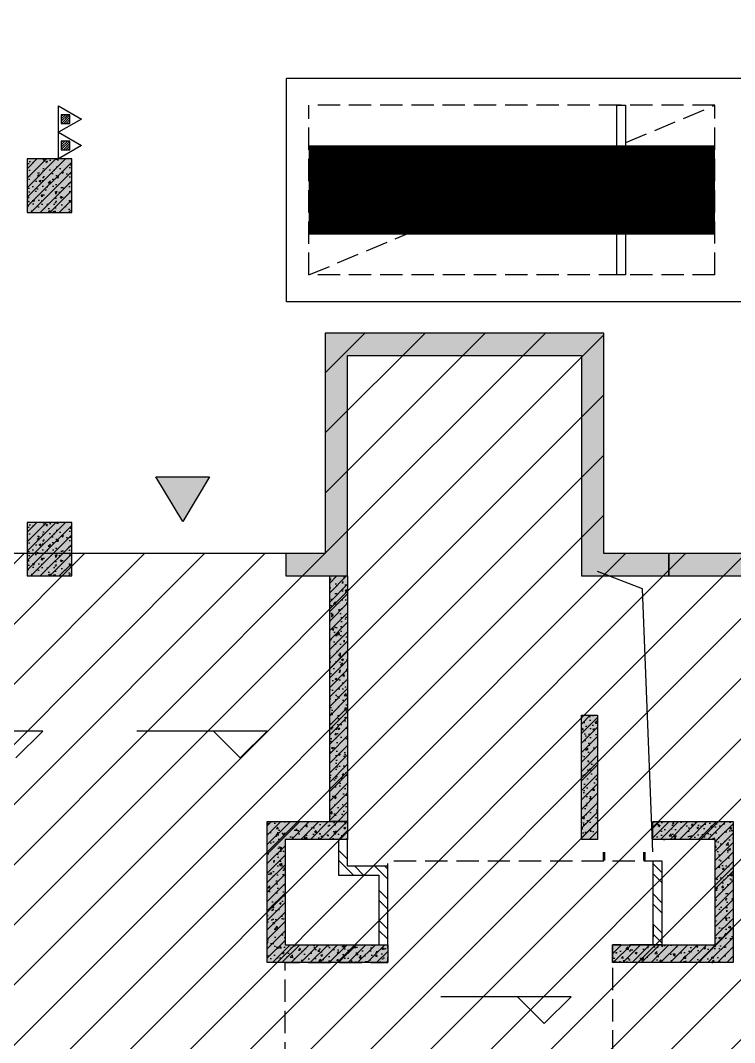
# Model space of a CAD drawing. Extents: x -1338203 to 1886333, y -783476 to 1038610.
# Drawn here: x 777432 to 785433, y -399246 to -387801 of the extents above; entities that cross this region are included whole.
import ezdxf

# ---------------------------------------------------------------- set-up
doc = ezdxf.new("R2010")
doc.units = 0
doc.header["$LTSCALE"] = 1000
doc.header["$MEASUREMENT"] = 0
doc.linetypes.add('A-001-平面B2$0$__DASH', pattern=[0.35, 0.25, -0.1])
doc.linetypes.add('A01-125-交通核文字编号B2_镜像Y轴$0$DASH', pattern=[0.35, 0.25, -0.1])
for name, color, linetype in [('A-001-车位参照B2$0$A-001-车位参照B2$0$0A-P-PKNG-CAR(A)', 43, 'Continuous'), ('A-08-平面B2$0$0A-A-SYMB-ELEV', 150, 'Continuous'), ('A-08-平面B2$0$0A-S-WALL', 255, 'Continuous'), ('A-125-交通核B2$0$0A-E-EVTR', 2, 'Continuous'), ('A-125-交通核B2$0$0A-O-HOLE', 52, 'Continuous'), ('A01-125-交通核文字编号B2_镜像Y轴$0$0A-A-SYMB-ELEV', 150, 'Continuous'), ('A01-125-交通核文字编号B2_镜像Y轴$0$0A-A-SYMB-NAME', 13, 'Continuous'), ('M08预留预埋-B2$0$0M-A-LD', 4, 'Continuous'), ('p-a-regular', 5, 'Continuous'), ('S-08-墙柱B2_B1$0$0S-CW-HATCH', 251, 'Continuous'), ('S-08-墙柱B2_B1$0$0S-CW-HATCH-UP', 251, 'Continuous'), ('S-08-墙柱B2_B1$0$0S-CW-LINE', 72, 'Continuous'), ('S001地下二墙柱$0$S001地下二墙柱$0$0A-P-PKNG-STRP', 40, 'Continuous'), ('S001地下二墙柱$0$S001地下二墙柱$0$0S-CC-LINE', 52, 'Continuous'), ('S001地下二墙柱$0$S001地下二墙柱$0$0S-CW-HATCH', 251, 'Continuous'), ('S001地下二墙柱$0$S001地下二墙柱$0$0S-CW-HATCH-UP', 251, 'Continuous'), ('地面指向箭头', 7, 'Continuous'), ('负二层消火栓$0$负二层消火栓$1$0P-EQUIP-FH', 7, 'Continuous')]:
    doc.layers.add(name, color=color, linetype=linetype)
doc.layers.add('A-125-交通核B2$0$AAD-A-MARK', color=6, linetype='Continuous', plot=False)
doc.layers.add('A01-125-交通核文字编号B2_镜像Y轴$0$AAD-A-MARK', color=6, linetype='Continuous', plot=False)
pattern_1 = [(45, (0, 0), (-168.3798022700466, 168.3798022700466), []), (45, (112.25325, 0), (-168.3798022700466, 168.3798022700466), [])]
pattern_2 = [(45, (0, 0), (-53.03300858899106, 53.03300858899107), []), (49.99999999999999, (0, 0), (215.178054780226, -18.82564049477853), [22.5, -247.5]), (355, (0, 0), (-41.6254000839, 225.6576401100035), [18, -198]), (100.4514, (17.9315039999783, -1.568802000023425), (173.5528145142065, 206.8318626182861), [19.122057, -210.3426336]), (46.18420000000002, (0, 60), (320.1723145876933, -49.65570429870542), [33.74999999999972, -371.2499999999977]), (96.6356, (26.68102349992841, 55.86200790002476), (280.398811664611, 292.2353612701325), [28.6830864, -315.5139]), (351.1842, (0, 60), (280.3985835400882, 292.2355802775974), [27, -297]), (21, (30, 45), (179.0721156355385, -120.7856671996016), [22.5, -247.5]), (326.0000000000001, (30, 45), (72.99459957647451, 217.5450135140559), [18, -198]), (71.4514, (44.92266990058124, 34.93451819999609), (252.066788574447, 96.75914901298572), [19.122057, -210.3426336]), (37.50000000000001, (0, 0), (3.647956595187201, 99.86815614939344), [0, -195.6, 0, -201, 0, -198.75]), (7.499999999999999, (0, 0), (78.92086123264458, 118.3235135647081), [0, -114.6, 0, -191.1, 0, -75.75]), (327.5, (-66.90000000037253, 0), (160.1467308517227, -6.766461520313927), [0, -75, 0, -234, 0, -310.5]), (317.5, (-96.90000000037253, 0), (174.9558508027159, 30.03149469969532), [0, -97.5, 0, -155.4, 0, -220.5])]

# ---------------------------------------------------------------- blocks, each defined once
blk = doc.blocks.new('A01-125-交通核文字编号B2_镜像Y轴')
at = {"layer": 'A01-125-交通核文字编号B2_镜像Y轴$0$0A-A-SYMB-ELEV'}
for p, q in [((794.5125119400909, 3728.45492932036), (-664.0464705591439, 3728.45492932036)), ((494.5125119400909, 3428.45492932036), (194.5125119400909, 3728.45492932036)), ((494.5125119400909, 3428.45492932036), (794.5125119400909, 3728.45492932036))]:
    blk.add_line(p, q, dxfattribs=at)
at = {"layer": 'A01-125-交通核文字编号B2_镜像Y轴$0$0A-A-SYMB-NAME', "linetype": 'A01-125-交通核文字编号B2_镜像Y轴$0$DASH', "extrusion": (-1.224646799147353e-16, 0, -1), "flags": 128}
blk.add_lwpolyline([(-1260, 2789.999999998254), (2410, 2789.999999997007), (2410, 4110), (1260, 4110), (1260, 5250), (-1710, 5250.000000000003), (-1712.5, 4310), (-1260, 4310)], close=True, dxfattribs=at)
at = {"layer": 'A01-125-交通核文字编号B2_镜像Y轴$0$AAD-A-MARK', "extrusion": (-1.224646799147353e-16, 0, -1)}
for q in [(0, 200), (-200, 0)]:
    blk.add_line((0, 0), q, dxfattribs=at)
blk.add_circle((0, 0), 100, dxfattribs=at)
blk = doc.blocks.new('A-125-交通核B2$0$xx')
at = {"layer": 'A-125-交通核B2$0$0A-E-EVTR'}
for p, q in [((1798.285380422996, 2384.999999999971), (498.2853804229962, 2384.999999999971)), ((498.2853804229962, 2384.999999999971), (498.2853804229962, 285.0000000000146)), ((1798.285380422996, 285.0000000000146), (498.2853804229962, 2384.999999999971)), ((1798.285380422996, 2384.999999999971), (498.2853804229962, 285.0000000000146)), ((1798.285380422996, 285.0000000000146), (1798.285380422996, 2384.999999999971)), ((380.830784950449, 1791.391621498824), (155.8307849504491, 1791.391621498824)), ((155.8307849504491, 1791.391621498824), (155.8307849504489, 711.3916214987657)), ((380.830784950449, 711.3916214987657), (380.830784950449, 1791.391621498824)), ((155.8307849504489, 711.3916214987657), (380.830784950449, 711.3916214987657)), ((498.2853804229962, 285.0000000000146), (1798.285380422996, 285.0000000000146))]:
    blk.add_line(p, q, dxfattribs=at)
blk = doc.blocks.new('A-125-交通核B2')
h = blk.add_hatch()
h.set_pattern_fill('ANSI32', color=256, scale=50)
h.set_pattern_definition(pattern_1)
h.paths.add_polyline_path([(1360, 4310), (1260, 4310), (1260, 5189.999999999886), (1710, 5189.999999999886), (1710, 5489.999999999884), (1810, 5489.999999999883), (1810, 5089.999999999886), (1360, 5089.999999999886)])
h = blk.add_hatch()
h.set_pattern_fill('ANSI32', color=256, scale=50)
h.set_pattern_definition(pattern_1)
h.paths.add_polyline_path([(-1712.500000000002, 5250), (-1810, 5250), (-1810, 4310), (-1712.500000000002, 4310)])
for points in [[(1360, 4310), (1260, 4310), (1260, 5189.999999999886), (1710, 5189.999999999886), (1710, 5489.999999999884), (1810, 5489.999999999883), (1810, 5089.999999999886), (1360, 5089.999999999886)], [(-1712.500000000002, 5250), (-1810, 5250), (-1810, 4310), (-1712.500000000002, 4310)]]:
    blk.add_lwpolyline(points, close=True)
at = {"layer": 'A-125-交通核B2$0$0A-O-HOLE', "flags": 128}
blk.add_lwpolyline([(-1710, 5350), (-1593.142190692946, 8294.126962363254), (-1090, 8489.999999949592)], dxfattribs=at)
at = {"layer": 'A-125-交通核B2$0$AAD-A-MARK'}
for q in [(0, 200), (200, 0)]:
    blk.add_line((0, 0), q, dxfattribs=at)
blk.add_circle((0, 0), 100, dxfattribs=at)
blk.add_blockref('A-125-交通核B2$0$xx', (-1060, 90))
blk = doc.blocks.new('A-08-平面B2')
at = {"layer": 'A-08-平面B2$0$0A-A-SYMB-ELEV'}
for p, q in [((16174.40199293755, 6701.708953661844), (14715.84301043832, 6701.708953661844)), ((15874.40199293755, 6401.708953661844), (16174.40199293755, 6701.708953661844)), ((18687.72860336863, 6701.708953661844), (17229.16962086939, 6701.708953661844)), ((18387.72860336863, 6401.708953661844), (18087.72860336863, 6701.708953661844)), ((18387.72860336863, 6401.708953661844), (18687.72860336863, 6701.708953661844))]:
    blk.add_line(p, q, dxfattribs=at)
at = {"xscale": -1}
blk.add_blockref('A-125-交通核B2', (21300, 0), dxfattribs=at)
at = {"layer": 'A-08-平面B2$0$0A-S-WALL'}
blk.add_blockref('A01-125-交通核文字编号B2_镜像Y轴', (21300, 0), dxfattribs=at)
blk = doc.blocks.new('A-001-主楼组合参照B2')
at = {"ltscale": 0.002}
h = blk.add_hatch(dxfattribs=at)
h.set_pattern_fill('ANSI31', color=8, scale=300)
h.set_pattern_definition([(45, (-290759.7580399357, -7878.096521442116), (-336.7596045400933, 336.7596045400933), [])])
h.paths.add_polyline_path([(66281.2331245013, -186940.2985313081), (66281.2331245013, -185540.2985321602), (62441.23312550061, -185540.2987123799), (62441.23312550061, -181550.2985321602), (55141.23312550061, -181550.2985321602), (55141.23312550061, -185540.2990549848), (51301.23103445512, -185540.2992352045), (51301.23103445512, -186940.2985283216), (44981.23312550061, -186940.298366589), (44981.23312550061, -185540.2985321603), (41131.23316977848, -185540.2985321603), (41131.23316977848, -181650.298521692), (37391.68398198416, -181650.298521692), (37391.68398198416, -179560.2984945478), (38191.2331748188, -179560.2985321605), (38191.2331748188, -176360.2984955478), (41051.23312550061, -176360.2985331602), (41051.2331735522, -174560.2985321603), (42851.29555012775, -174560.2985321603), (42851.2331690148, -173660.2985216923), (46981.23312550061, -173660.2985321605), (46981.23312550061, -172090.2984945478), (50101.2331740607, -172090.2985321603), (50101.23312550061, -174560.2984945478), (67481.2331245013, -174560.2984945478), (67481.2331245013, -172090.2985321603), (70601.23312550061, -172090.2984945478), (70601.2331735522, -174560.2984945478), (76531.2331740607, -174560.2984945478), (76531.2331740607, -176360.2984955478), (79391.23312550061, -176360.2984955478), (79391.2331740607, -179560.2984945478), (80191.23312550061, -179560.2984945478), (80191.2331740607, -182110.2984945478), (81091.2331740607, -182110.2985321603), (81091.23312550061, -185540.2984945478), (72601.23312550061, -185540.2984945478), (72601.23312550061, -186940.2984953998)])
h.paths.add_polyline_path([(2291.232276478084, -185540.2985785123), (9781.232275478309, -185540.2985785123), (9781.232275478309, -186540.298578512), (9631.232276478084, -186540.2985785118), (9631.232276478084, -186940.2985785123), (16251.23227647808, -186940.2985785123), (16251.23227647808, -186540.2985785118), (16101.23227547831, -186540.298578512), (16101.23227547831, -185540.2985785123), (23691.23227547831, -185540.2985785123), (23691.23227547831, -179560.2985785123), (22891.23227547831, -179560.2985785123), (22891.23227547831, -176360.2985785123), (20031.23227547831, -176360.2985785123), (20031.23227547831, -174560.2985785123), (18231.13172222464, -174560.2985785123), (18231.13172222464, -173660.2985785123), (14101.23227547831, -173660.2985785123), (14101.23227547831, -172090.2985785123), (10981.23227547831, -172090.2985785123), (10981.23227547831, -174560.2985785123), (-6398.767723521916, -174560.2985785123), (-6398.767723521916, -172090.2985785123), (-9518.767724521691, -172090.2985785123), (-9518.767724521691, -174560.2985785123), (-15448.76772452169, -174560.2985785123), (-15448.76772452169, -176360.2985785123), (-18308.76772452169, -176360.2985785123), (-18308.76772452169, -179560.2985785123), (-19108.76772452169, -179560.2985785123), (-19108.76772452169, -181610.2985785122), (-20008.76772452169, -181610.2985785122), (-20008.76772452169, -185540.2985785253), (-11518.76772452169, -185540.2985785123), (-11518.76772502181, -186540.2985785123), (-11668.7677235154, -186540.2985785123), (-11668.7677235154, -186940.2985785123), (-5048.767723521916, -186940.2985785123), (-5048.767723515397, -186540.2985785123), (-5198.767723515397, -186540.2985785123), (-5198.767723521916, -185540.2985785123), (-1358.767723515397, -185540.2985785123), (-1358.767723515397, -181550.2985785122), (2291.232276478084, -181550.2985785122)])
h.paths.add_polyline_path([(-109958.7612749783, -168806.1891832975), (-109958.7612691789, -173536.1891834346), (-109708.7612749792, -173536.1891833699), (-103818.7612749829, -173536.1891834874), (-103818.761274982, -177236.1891834413), (-99248.76127499505, -177236.1891834215), (-99248.76127499505, -178036.18918342), (-92868.76126927859, -178036.18918342), (-92868.76126927952, -177236.1891834659), (-71298.76126929256, -177236.189183469), (-71298.76126929256, -178036.18918342), (-64918.7612635761, -178036.18918342), (-64918.76126357983, -177236.1891834659), (-54208.76126359007, -177236.1891834659), (-54208.761263591, -168806.1891834316), (-59108.76126921247, -168806.1891711009), (-59108.76126921247, -167906.1891711006), (-62058.76126937452, -167906.189171247), (-62058.76126937452, -168806.1891711009), (-64368.7612635761, -168806.1891832975), (-64368.7612635761, -167456.1891832975), (-66168.76126925531, -167456.1891832975), (-66168.76126925531, -165386.1891709544), (-69468.76126918918, -165386.1891709558), (-69468.76126920874, -167386.1891832859), (-71848.76126930187, -167386.1891832851), (-71848.76126924413, -168806.189183286), (-82158.76126925531, -168806.1891771933), (-82158.76126917521, -167906.1891709485), (-85208.7612691957, -167906.1891711006), (-85208.7612691957, -168806.1891711009), (-92318.76126924134, -168806.1891835518), (-92318.76126926276, -167386.1891837005), (-94698.76126924786, -167386.1891834291), (-94698.76126925531, -165386.1891709551), (-97998.76126925531, -165386.1891709539), (-97998.76126925531, -167456.1891834188), (-99798.76126925158, -167456.1891834186), (-99798.76127499505, -168806.1891832975)])
h.paths.add_polyline_path([(-115663.7569348987, -225243.7857859249), (-115663.7569348987, -225843.7857859249), (-115413.7569348987, -225843.7857859249), (-115413.7569348987, -225243.7857859249), (-114083.7569348987, -225243.7857859249), (-114083.7569348987, -225843.7857859249), (-113833.7569348987, -225843.7857859249), (-113833.7569348987, -225243.7857859249), (-112008.7569348987, -225243.7857859248), (-112008.7569348987, -225843.7857859249), (-111588.7569348987, -225843.7857859249), (-111588.7569348987, -225243.7857859249), (-92908.75693489867, -225243.7857859249), (-92908.75693489867, -225843.7857859249), (-92488.75693489867, -225843.7857859249), (-92488.75693489867, -225243.7857859249), (-90663.75693489867, -225243.7857859249), (-90663.75693489867, -225843.7857859249), (-90413.75693489867, -225843.7857859249), (-90413.75693489867, -225243.7857859249), (-89083.75693489867, -225243.7857859249), (-89083.75693489867, -225843.7857859249), (-88833.75693489867, -225843.7857859249), (-88833.75693489867, -225243.7857859252), (-82963.75693489867, -225243.7857859252), (-82963.75693489867, -225843.7857859249), (-82713.75693489867, -225843.7857859249), (-82713.75693489867, -225243.7857859249), (-81383.75693489867, -225243.7857859249), (-81383.75693489867, -225843.7857859249), (-81133.75693489867, -225843.7857859249), (-81133.75693489867, -225243.7857859249), (-79308.75693489867, -225243.7857859249), (-79308.75693489867, -225843.7857859249), (-78888.75693489867, -225843.7857859249), (-78888.75693489867, -225243.7857859249), (-60208.75693489867, -225243.7857859248), (-60208.75693489867, -225843.7857859249), (-59788.75693489867, -225843.7857859249), (-59788.75693489867, -225243.7857859249), (-57963.75693489867, -225243.7857859249), (-57963.75693489867, -225843.7857859249), (-57713.75693489867, -225843.7857859249), (-57713.75693489867, -225243.7857859249), (-56383.75693489867, -225243.7857859249), (-56383.75693489867, -225843.7857859249), (-56133.75693489867, -225843.7857859249), (-56133.75693489867, -225243.7857859249), (-53248.75693489867, -225243.7857859249), (-53248.75693488936, -216463.7857859784), (-53248.75693488843, -216463.7857880258), (-56518.75693488098, -216463.785787997), (-56518.75693485443, -216463.7857859249), (-59958.75693489867, -216463.7857859248), (-59958.75693489867, -215463.7857859249), (-67988.75693489867, -215463.7857859249), (-67988.75693489867, -211893.7857859249), (-71108.75693489867, -211893.7857859249), (-71108.75693489867, -215463.7857859249), (-79138.75693489867, -215463.7857859249), (-79138.75693489867, -216463.7857859249), (-81758.75504769175, -216463.7857608667), (-81758.75504769175, -215463.785828924), (-83908.76013395959, -215463.7857370347), (-83908.76013395959, -216463.7856689774), (-86598.75693489867, -216463.7856940356), (-87848.75693495455, -216463.7857859249), (-92658.75693489867, -216463.7857859249), (-92658.75693489867, -215463.7857859249), (-100688.7569348987, -215463.7857859249), (-100688.7569348987, -211893.7857859249), (-103808.7569348987, -211893.7857859249), (-103808.7569349583, -215463.7857859249), (-111838.7569348987, -215463.7857859249), (-111838.7569348987, -215463.778743452), (-114238.7569348931, -215463.7788353413), (-114238.7569348931, -215463.7856940356), (-116458.756825553, -215463.7857859285), (-116458.7570442806, -216463.7857859212), (-118548.7571535825, -216463.7856940356), (-118548.7570442406, -221293.7879517402), (-119248.7632341522, -221293.7879937084), (-119248.7632341522, -221893.7879937084), (-118548.7602174289, -221893.7879937084), (-118548.7569348987, -223843.7809536252), (-119248.763234115, -223843.7809955936), (-119248.763234115, -224443.7809955936), (-118548.7569348987, -224443.7809536252), (-118548.7569348987, -225243.7857859249)])
h.paths.add_polyline_path([(-11948.76700253668, -235160.2985359748), (-15608.76700253668, -235160.2985359748), (-15608.76700253668, -237713.5560672852), (-16508.76700253668, -237713.5560672852), (-16508.76700253668, -241140.2985359879), (-8018.767002536682, -241140.2985359748), (-8018.767003037734, -242140.2985359748), (-8168.767002536682, -242140.2985359748), (-8168.767002536682, -242540.2985359748), (-1548.767002536682, -242540.298535975), (-1548.767002536682, -242140.298535975), (-1698.767001538305, -242140.2985359748), (-1698.767001538305, -241140.298535975), (13281.23299746332, -241140.298535975), (13281.23299746332, -242140.2985359748), (13131.23299746332, -242140.2985359748), (13131.23299746332, -242540.2985359748), (19751.23299746332, -242540.2985359748), (19751.23299746332, -242140.2985359748), (19601.23299746332, -242140.2985359748), (19601.23299746332, -241140.2985359748), (27191.23299746332, -241140.2985359748), (27191.23299746332, -239340.2985359748), (27191.23304551211, -239340.2985359748), (27191.23304551211, -237140.2985358062), (27191.23299746332, -237140.2985358062), (27191.23299746332, -235250.2984237619), (23441.23299746332, -235250.2984237619), (23441.23299746332, -230950.2983570985), (23441.23299746332, -230160.2985359748), (21531.23299746332, -230160.2985359753), (17601.23299746332, -230160.2985359753), (17601.52712125261, -227690.2985359748), (14481.52712125261, -227690.2985359748), (14481.23299746332, -230160.2985359748), (-2898.767001538305, -230160.2985359748), (-2898.767001538305, -227690.2985359748), (-6018.767002536682, -227690.2985359748), (-6018.767002536682, -230160.2985359748), (-9948.767002536682, -230160.2985359748), (-11948.76700253668, -230160.2985359748)])
h.paths.add_polyline_path([(67491.23229324841, -237139.9998558274), (67491.23229401116, -235159.999855996), (71151.23229324794, -235159.999855996), (71151.23229324841, -234559.999855996), (73051.23229324841, -234559.999855996), (73051.23229324841, -230159.9998559959), (77081.23229324841, -230159.999855996), (77080.93816945818, -227689.999855996), (80200.93816945818, -227689.999855996), (80201.23229324841, -230159.999855996), (97581.23229224817, -230159.999855996), (97581.23229224817, -227689.999855996), (100701.2322932484, -227689.999855996), (100701.2322932484, -230159.999855996), (104631.2322932484, -230159.999855996), (106631.2322932484, -230159.999855996), (106631.2322932484, -231959.999855996), (109491.2322932484, -231959.999855996), (109491.2322932484, -235159.999855996), (110291.2322932484, -235159.999855996), (110291.2322932484, -237713.257387306), (111191.2322932484, -237713.257387306), (111191.2322932484, -241139.999856009), (102701.2322932484, -241139.999855996), (102701.2322937485, -242139.999855996), (102851.2322932484, -242139.999855996), (102851.2322932484, -242539.999855996), (96231.23229324841, -242539.999855996), (96231.23229324841, -242139.999855996), (96381.23229224817, -242139.999855996), (96381.23229224817, -241139.999855996), (81401.23229324841, -241139.999855996), (81401.23229324841, -242139.999855996), (81551.23229324841, -242139.9998559955), (81551.23229324841, -242539.999855996), (74931.23229324841, -242539.999855996), (74931.23229324841, -242139.999855996), (75081.23229324841, -242139.999855996), (75081.23229324841, -241139.999855996), (67491.23229324841, -241139.999855996), (67491.23229324841, -239339.999855996)])
h.paths.add_polyline_path([(11810.72601094865, -302464.7122348832), (13795.7470119854, -302220.4619652765), (17696.32407989795, -301740.5088564857), (17394.38181419042, -299289.0335956084), (20491.02751642303, -298908.0015827207), (20792.96978213009, -301359.476843597), (25884.45497300685, -300732.9864286719), (26492.75564002548, -305675.69523174), (29132.84460410872, -305350.8410156242), (28524.54393708915, -300408.1322125561), (38042.87436600938, -299236.9331309021), (37741.22402247298, -296785.4219499681), (40837.86972569837, -296404.3899369583), (41139.52006923431, -298855.9011178924), (45040.10263646976, -298375.947332428), (47025.13193277246, -298131.6960421153), (47635.76015855395, -303094.2692828734), (50474.35205226694, -302744.9899377254), (51268.3637707883, -302647.2894216004), (51580.18199404958, -305181.4349219284), (52178.19982720283, -310041.5235503284), (48297.46755293082, -310519.0348228897), (48117.94285455183, -309060.0382901131), (44465.48894935404, -309509.4606642824), (44587.61459500552, -310501.9753123728), (44736.49179173284, -310483.6564656604), (44785.34204979544, -310880.6623249209), (38214.89507903275, -311689.1340958558), (38166.04482097016, -311292.1282365952), (38314.92201720015, -311273.8093899438), (38192.79637204413, -310281.2947417925), (23324.92694372847, -312110.7369061121), (23447.05258888449, -313103.2515542634), (23595.92978610727, -313084.9327074896), (23644.78004416986, -313481.9385667506), (17074.33307340764, -314290.4103376855), (17025.48281534505, -313893.4044784249), (17174.36001256783, -313875.0856316515), (17052.23436741135, -312882.5709835001), (1787.359078842448, -314760.8634060043), (1909.484723998467, -315753.3780541557), (2058.361921221251, -315735.0592073823), (2107.212179283844, -316132.0650666428), (-4463.234791478375, -316940.5368375777), (-4512.085049540969, -316543.5309783171), (-4363.20785231865, -316525.2121315437), (-4485.333497474669, -315532.6974833923), (-12911.78286028025, -316569.5442107695), (-13330.67382316641, -313165.21896761), (-12437.4106398311, -313055.3058869696), (-12507.02225759183, -312489.5725373559), (-12748.83103498048, -310524.3935341835), (-11954.81931645959, -310426.6930180584), (-12345.62138095987, -307250.6461439739), (-9507.029487246415, -306901.3667988268), (-9726.855648528086, -305114.8404321541), (-7940.226588892518, -304895.8488561726), (-8050.13966953312, -304002.5856728373), (-3951.156865628669, -303497.3721730416), (-4142.894128524465, -301939.124175443), (-1046.248426291859, -301558.0921625552), (-744.5980827559251, -304009.6033434892), (7185.593955974327, -303033.8194386902), (7796.222181755817, -307996.3926794484), (12421.35423673061, -307427.2854756413)])
h.paths.add_polyline_path([(118675.7859663961, -301882.809409273), (118078.7053500742, -297020.9645447106), (118078.5068137946, -297019.3479245001), (118009.0274021446, -296453.598323043), (117767.6778670328, -294488.3628660979), (116973.6433389063, -294585.8778297879), (116583.5834841465, -291409.7397172834), (113744.9100460953, -291758.3557124749), (113525.5013777933, -289971.7780241912), (111540.4150574778, -290215.565433416), (107639.7204380578, -290694.6076925431), (107338.9349182204, -288242.9902351153), (104242.2002585281, -288623.2985935061), (104542.9857783655, -291074.916050934), (87292.58565581567, -293193.4286369771), (86991.5082054229, -290741.8470313875), (83894.77354474016, -291122.1553899002), (84195.85099513293, -293573.7369954897), (80295.15637571295, -294052.7792546166), (78310.07005539746, -294296.5666638416), (78919.53857846209, -299259.28246463), (76080.86514040898, -299607.8984598218), (75286.8306122825, -299705.4134235118), (75598.05663160351, -302239.6317223347), (76015.75496586668, -305640.8215212679), (83549.15755146206, -304715.6483032462), (83671.05125557748, -305708.191463465), (83522.16978205112, -305726.4755190959), (83570.92726389621, -306123.4927831589), (90141.56298413989, -305316.5564586243), (90092.80550229526, -304919.5391945612), (89943.9240292625, -304937.8232501313), (89822.03032465023, -303945.2800899736), (104690.3268628216, -302119.3123950005), (104812.2205674339, -303111.8555551582), (104663.3390934102, -303130.1396108497), (104712.0965752553, -303527.1568749131), (111282.7322954994, -302720.2205503787), (111233.9748136543, -302323.2032863157), (111085.0933396306, -302341.4873420075), (110963.1996350179, -301348.9441818497), (114616.7046459892, -300901.0549714464), (114795.7921093565, -302359.3094186358)])
at = {"color": 3, "flags": 128}
blk.add_lwpolyline([(27191.23299746332, -237140.2985358062), (27191.23299746332, -235250.2984237619), (23441.23299746332, -235250.2984237619), (23441.23299746332, -230950.2983570985), (23441.23299746332, -230950.2983570985), (23441.23299746332, -230160.2985359748), (21531.23299746332, -230160.2985359748), (21531.23299746332, -230160.2985359753), (17601.23299746332, -230160.2985359753), (17601.52712125261, -227690.2985359748), (14481.52712125261, -227690.2985359748), (14481.23299746332, -230160.2985359748), (-2898.767001538305, -230160.2985359748)], dxfattribs=at)
blk.add_blockref('A-08-平面B2', (-4858.767001754371, -238849.9998555183))
blk = doc.blocks.new('M08预留预埋-B2')
at = {"layer": 'M08预留预埋-B2$0$0M-A-LD', "elevation": 2600}
blk.add_lwpolyline([(22465.00015354276, 5250.128775174497, 0, 0, 0), (22915.00015354386, 5250.128775172867, 30, 30, 0), (22915.00015350603, 5350.064387604245, 0, 0, 0), (22465.00015358053, 5350.064387605875, 30, 30, 0), (22465.00015354276, 5250.128775174497, 30, 30, 0)], format="xyseb", dxfattribs=at)
blk = doc.blocks.new('M001-预留预埋B2')
for p in [(-4858.902933009318, -238849.9998091664, -0.0003980569898375679), (-4858.766990639735, -238849.9998579191, -0.000398056989837555)]:
    blk.add_blockref('M08预留预埋-B2', p)
blk = doc.blocks.new('负二层消火栓$0$负二层消火栓$1$$TwtSys$00000546')
h = blk.add_hatch()
h.set_pattern_fill('ANSI31', color=256, scale=200, style=0)
h.set_pattern_definition([(45, (-38543.80223862439, -6670.830405693208), (-17.67766952966369, 17.67766952966369), [])])
h.paths.add_polyline_path([(-64.92232553117356, 173.7449990885525), (64.922325531159, 173.7449990885525), (64.922325531159, 43.90034802621994), (-64.92232553117356, 43.90034802621994)])
for points in [[(0, 343.6163707387423), (-198.3870041439732, 0), (198.3870041439732, 0)], [(-64.92232553117356, 173.7449990885525), (64.922325531159, 173.7449990885525), (64.922325531159, 43.90034802621994), (-64.92232553117356, 43.90034802621994)]]:
    blk.add_lwpolyline(points, close=True)
blk = doc.blocks.new('负二层消火栓')
at = {"layer": '负二层消火栓$0$负二层消火栓$1$0P-EQUIP-FH', "xscale": -0.75, "yscale": 0.75, "zscale": 0.75, "rotation": 270}
for p in [(11491.23262838484, -225293.6308097849), (11491.23262838484, -225591.2113160007)]:
    blk.add_blockref('负二层消火栓$0$负二层消火栓$1$$TwtSys$00000546', p, dxfattribs=at)
blk = doc.blocks.new('S-08-墙柱B2_B1')
at = {"layer": 'S-08-墙柱B2_B1$0$0S-CW-HATCH'}
h = blk.add_hatch(color=256, dxfattribs=at)
h.dxf.hatch_style = 1
h.paths.add_polyline_path([(19590, 10910.00000000012), (22210, 10909.99999999662), (22210, 8440.000000000116), (23190, 8440.000000000116), (23190, 8690), (22460, 8690), (22460, 11160.00000000012), (19340, 11160.00000000012), (19340, 8690.000000000116), (18900, 8690.000000000116), (18900, 8440.000000000116), (19590, 8440.000000000116)])
h = blk.add_hatch(color=256, dxfattribs=at)
h.dxf.hatch_style = 1
h.paths.add_polyline_path([(28390, 8690), (23190, 8690), (23190, 8440), (28140, 8440), (28140, 5490.000000000116), (28390, 5490.000000000116)])
h = blk.add_hatch(color=256, dxfattribs=at)
h.dxf.hatch_style = 1
h.paths.add_polyline_path([(19590, 5690.000000000116), (19390, 5690.000000000116), (19390, 8440.000000000116), (19590, 8440.000000000116)])
h = blk.add_hatch(color=256, dxfattribs=at)
h.dxf.hatch_style = 1
h.paths.add_polyline_path([(22210.00000000279, 6880), (22390.00000000279, 6880), (22390.00000000279, 5490.000000000233), (22210.00000000279, 5490.000000000233)])
h = blk.add_hatch(color=256, dxfattribs=at)
h.dxf.hatch_style = 1
h.paths.add_polyline_path([(18890, 4310.000000000116), (20040, 4310.000000000116), (20040, 4110.000000000116), (18690, 4110.000000000116), (18690, 5690.000000000116), (19590, 5690.000000000116), (19590, 5490.000000000116), (18890, 5490.000000000116)])
h = blk.add_hatch(color=256, dxfattribs=at)
h.dxf.hatch_style = 1
h.paths.add_polyline_path([(23910, 5690.000000000116), (23910, 4110.000000000116), (22560, 4110.000000000116), (22560, 4310.000000000116), (23710, 4310.000000000116), (23710, 5490.000000000116), (23010, 5490.000000000116), (23010, 5690.000000000116)])
at = {"layer": 'S-08-墙柱B2_B1$0$0S-CW-HATCH-UP'}
h = blk.add_hatch(dxfattribs=at)
h.set_pattern_fill('钢筋混凝土', color=256, scale=30)
h.set_pattern_definition(pattern_2)
h.paths.add_polyline_path([(19590, 10910.00000000012), (22210, 10909.99999999662), (22210, 8440.000000000116), (23190, 8440.000000000116), (23190, 8690), (22460, 8690), (22460, 11160.00000000012), (19340, 11160.00000000012), (19340, 8690.000000000116), (18900, 8690.000000000116), (18900, 8440.000000000116), (19590, 8440.000000000116)])
h = blk.add_hatch(dxfattribs=at)
h.set_pattern_fill('钢筋混凝土', color=256, scale=30)
h.set_pattern_definition([(45, (0, 0), (-53.03300858899106, 53.03300858899107), []), (49.99999999999999, (0, 0), (215.178054780226, -18.82564049477853), [22.5, -247.5]), (355, (0, 0), (-41.6254000839, 225.6576401100035), [18, -198]), (100.4514, (17.9315039999783, -1.568802000023425), (173.5528145142065, 206.8318626182861), [19.122057, -210.3426336]), (46.18420000000002, (0, 60), (320.1723145876933, -49.65570429870542), [33.74999999999985, -371.2499999999988]), (96.6356, (26.68102349992841, 55.86200790002476), (280.398811664611, 292.2353612701325), [28.6830864, -315.5139]), (351.1842, (0, 60), (280.3985835400882, 292.2355802775974), [27, -297]), (21, (30, 45), (179.0721156355385, -120.7856671996016), [22.5, -247.5]), (326.0000000000001, (30, 45), (72.99459957647451, 217.5450135140559), [18, -198]), (71.4514, (44.92266990058124, 34.93451819999609), (252.066788574447, 96.75914901298572), [19.122057, -210.3426336]), (37.50000000000001, (0, 0), (3.647956595187201, 99.86815614939344), [0, -195.6, 0, -201, 0, -198.75]), (7.499999999999999, (0, 0), (78.92086123264458, 118.3235135647081), [0, -114.6, 0, -191.1, 0, -75.75]), (327.5, (-66.90000000037253, 0), (160.1467308517227, -6.766461520313927), [0, -75, 0, -234, 0, -310.5]), (317.5, (-96.90000000037253, 0), (174.9558508027159, 30.03149469969532), [0, -97.5, 0, -155.4, 0, -220.5])])
h.paths.add_polyline_path([(28390, 8690), (23190, 8690), (23190, 8440), (28140, 8440), (28140, 5490.000000000116), (28390, 5490.000000000116)])
h = blk.add_hatch(dxfattribs=at)
h.set_pattern_fill('钢筋混凝土', color=256, scale=30)
h.set_pattern_definition(pattern_2)
h.paths.add_polyline_path([(19590, 5690.000000000116), (19390, 5690.000000000116), (19390, 8440.000000000116), (19590, 8440.000000000116)])
h = blk.add_hatch(dxfattribs=at)
h.set_pattern_fill('钢筋混凝土', color=256, scale=30)
h.set_pattern_definition([(45, (-4257893.903949719, 751130.8505780133), (-53.03300858899106, 53.03300858899107), []), (49.99999999999999, (-4257893.903949719, 751130.8505780133), (215.178054780226, -18.82564049477853), [22.5, -247.5]), (355, (-4257893.903949719, 751130.8505780133), (-41.6254000839, 225.6576401100035), [18, -198]), (100.4514, (-4257875.972445719, 751129.2817760133), (173.5528145142065, 206.8318626182861), [19.122057, -210.3426336]), (46.18420000000002, (-4257893.903949719, 751190.8505780133), (320.1723145876933, -49.65570429870542), [33.74999999999987, -371.249999999999]), (96.6356, (-4257867.222926219, 751186.7125859134), (280.398811664611, 292.2353612701325), [28.6830864, -315.5139]), (351.1842, (-4257893.903949719, 751190.8505780133), (280.3985835400882, 292.2355802775974), [27, -297]), (21, (-4257863.903949719, 751175.8505780133), (179.0721156355385, -120.7856671996016), [22.5, -247.5]), (326.0000000000001, (-4257863.903949719, 751175.8505780133), (72.99459957647451, 217.5450135140559), [18, -198]), (71.4514, (-4257848.981279819, 751165.7850962133), (252.066788574447, 96.75914901298572), [19.122057, -210.3426336]), (37.50000000000001, (-4257893.903949719, 751130.8505780133), (3.647956595187201, 99.86815614939344), [0, -195.6, 0, -201, 0, -198.75]), (7.499999999999999, (-4257893.903949719, 751130.8505780133), (78.92086123264458, 118.3235135647081), [0, -114.6, 0, -191.1, 0, -75.75]), (327.5, (-4257960.803949719, 751130.8505780133), (160.1467308517227, -6.766461520313927), [0, -75, 0, -234, 0, -310.5]), (317.5, (-4257990.803949719, 751130.8505780133), (174.9558508027159, 30.03149469969532), [0, -97.5, 0, -155.4, 0, -220.5])])
h.paths.add_polyline_path([(22210.00000000279, 6880), (22390.00000000279, 6880), (22390.00000000279, 5490.000000000233), (22210.00000000279, 5490.000000000233)])
h = blk.add_hatch(dxfattribs=at)
h.set_pattern_fill('钢筋混凝土', color=256, scale=30)
h.set_pattern_definition(pattern_2)
h.paths.add_polyline_path([(18890, 4310.000000000116), (20040, 4310.000000000116), (20040, 4110.000000000116), (18690, 4110.000000000116), (18690, 5690.000000000116), (19590, 5690.000000000116), (19590, 5490.000000000116), (18890, 5490.000000000116)])
h = blk.add_hatch(dxfattribs=at)
h.set_pattern_fill('钢筋混凝土', color=256, scale=30)
h.set_pattern_definition(pattern_2)
h.paths.add_polyline_path([(23910, 5690.000000000116), (23910, 4110.000000000116), (22560, 4110.000000000116), (22560, 4310.000000000116), (23710, 4310.000000000116), (23710, 5490.000000000116), (23010, 5490.000000000116), (23010, 5690.000000000116)])
at = {"layer": 'S-08-墙柱B2_B1$0$0S-CW-LINE'}
for points in [[(19590, 10910.00000000012), (22210, 10909.99999999662), (22210, 8440.000000000116), (23190, 8440.000000000116), (23190, 8690), (22460, 8690), (22460, 11160.00000000012), (19340, 11160.00000000012), (19340, 8690.000000000116), (18900, 8690.000000000116), (18900, 8440.000000000116), (19590, 8440.000000000116)], [(28390, 8690), (23190, 8690), (23190, 8440), (28140, 8440), (28140, 5490.000000000116), (28390, 5490.000000000116)], [(19590, 5690.000000000116), (19390, 5690.000000000116), (19390, 8440.000000000116), (19590, 8440.000000000116)], [(22210.00000000279, 6880), (22390.00000000279, 6880), (22390.00000000279, 5490.000000000233), (22210.00000000279, 5490.000000000233)], [(18890, 4310.000000000116), (20040, 4310.000000000116), (20040, 4110.000000000116), (18690, 4110.000000000116), (18690, 5690.000000000116), (19590, 5690.000000000116), (19590, 5490.000000000116), (18890, 5490.000000000116)], [(23910, 5690.000000000116), (23910, 4110.000000000116), (22560, 4110.000000000116), (22560, 4310.000000000116), (23710, 4310.000000000116), (23710, 5490.000000000116), (23010, 5490.000000000116), (23010, 5690.000000000116)]]:
    blk.add_lwpolyline(points, close=True, dxfattribs=at)
blk = doc.blocks.new('S001地下二墙柱')
at = {"layer": 'S001地下二墙柱$0$S001地下二墙柱$0$0S-CW-HATCH'}
h = blk.add_hatch(color=256, dxfattribs=at)
h.dxf.hatch_style = 1
h.paths.add_polyline_path([(11641.22979256278, -225739.9996788799), (11141.22979256278, -225739.9996788799), (11141.22979256278, -226339.9996788799), (11641.22979256278, -226339.9996788799)])
h = blk.add_hatch(color=256, dxfattribs=at)
h.dxf.hatch_style = 1
h.paths.add_polyline_path([(11641.22979256278, -229809.9855937688), (11141.22979256278, -229809.9855937688), (11141.22979256278, -230409.9855937688), (11641.22979256278, -230409.9855937688)])
at = {"layer": 'S001地下二墙柱$0$S001地下二墙柱$0$0S-CW-HATCH-UP'}
h = blk.add_hatch(dxfattribs=at)
h.set_pattern_fill('钢筋混凝土', color=256, scale=30)
h.set_pattern_definition([(45, (43951.96239507524, -216788.272718206), (-53.03300858899106, 53.03300858899107), []), (49.99999999999999, (43951.96239507524, -216788.272718206), (215.178054780226, -18.82564049477853), [22.5, -247.5]), (355, (43951.96239507524, -216788.272718206), (-41.6254000839, 225.6576401100035), [18, -198]), (100.4514, (43969.89389907522, -216789.841520206), (173.5528145142065, 206.8318626182861), [19.122057, -210.3426336]), (46.18420000000002, (43951.96239507524, -216728.272718206), (320.1723145876933, -49.65570429870542), [33.74999999999797, -371.2499999999837]), (96.6356, (43978.6434185761, -216732.410710306), (280.398811664611, 292.2353612701325), [28.6830864, -315.5139]), (351.1842, (43951.96239507524, -216728.272718206), (280.3985835400882, 292.2355802775974), [27, -297]), (21, (43981.96239507524, -216743.272718206), (179.0721156355385, -120.7856671996016), [22.5, -247.5]), (326.0000000000001, (43981.96239507524, -216743.272718206), (72.99459957647451, 217.5450135140559), [18, -198]), (71.4514, (43996.88506497396, -216753.338200006), (252.066788574447, 96.75914901298572), [19.122057, -210.3426336]), (37.50000000000001, (43951.96239507524, -216788.272718206), (3.647956595187201, 99.86815614939344), [0, -195.6, 0, -201, 0, -198.75]), (7.499999999999999, (43951.96239507524, -216788.272718206), (78.92086123264458, 118.3235135647081), [0, -114.6, 0, -191.1, 0, -75.75]), (327.5, (43885.06239507487, -216788.272718206), (160.1467308517227, -6.766461520313927), [0, -75, 0, -234, 0, -310.5]), (317.5, (43855.06239507487, -216788.272718206), (174.9558508027159, 30.03149469969532), [0, -97.5, 0, -155.4, 0, -220.5])])
h.paths.add_polyline_path([(11641.22979256278, -225739.9996788799), (11141.22979256278, -225739.9996788799), (11141.22979256278, -226339.9996788799), (11641.22979256278, -226339.9996788799)])
h = blk.add_hatch(dxfattribs=at)
h.set_pattern_fill('钢筋混凝土', color=256, scale=30)
h.set_pattern_definition([(45, (43951.96239507524, -220858.2586330949), (-53.03300858899106, 53.03300858899107), []), (49.99999999999999, (43951.96239507524, -220858.2586330949), (215.178054780226, -18.82564049477853), [22.5, -247.5]), (355, (43951.96239507524, -220858.2586330949), (-41.6254000839, 225.6576401100035), [18, -198]), (100.4514, (43969.89389907522, -220859.8274350949), (173.5528145142065, 206.8318626182861), [19.122057, -210.3426336]), (46.18420000000002, (43951.96239507524, -220798.2586330949), (320.1723145876933, -49.65570429870542), [33.74999999999796, -371.2499999999837]), (96.6356, (43978.6434185761, -220802.3966251949), (280.398811664611, 292.2353612701325), [28.6830864, -315.5139]), (351.1842, (43951.96239507524, -220798.2586330949), (280.3985835400882, 292.2355802775974), [27, -297]), (21, (43981.96239507524, -220813.2586330949), (179.0721156355385, -120.7856671996016), [22.5, -247.5]), (326.0000000000001, (43981.96239507524, -220813.2586330949), (72.99459957647451, 217.5450135140559), [18, -198]), (71.4514, (43996.88506497396, -220823.3241148949), (252.066788574447, 96.75914901298572), [19.122057, -210.3426336]), (37.50000000000001, (43951.96239507524, -220858.2586330949), (3.647956595187201, 99.86815614939344), [0, -195.6, 0, -201, 0, -198.75]), (7.499999999999999, (43951.96239507524, -220858.2586330949), (78.92086123264458, 118.3235135647081), [0, -114.6, 0, -191.1, 0, -75.75]), (327.5, (43885.06239507487, -220858.2586330949), (160.1467308517227, -6.766461520313927), [0, -75, 0, -234, 0, -310.5]), (317.5, (43855.06239507487, -220858.2586330949), (174.9558508027159, 30.03149469969532), [0, -97.5, 0, -155.4, 0, -220.5])])
h.paths.add_polyline_path([(11641.22979256278, -229809.9855937688), (11141.22979256278, -229809.9855937688), (11141.22979256278, -230409.9855937688), (11641.22979256278, -230409.9855937688)])
at = {"layer": 'S001地下二墙柱$0$S001地下二墙柱$0$0S-CC-LINE', "color": 1}
for points in [[(11641.22979256278, -225739.9996788799), (11141.22979256278, -225739.9996788799), (11141.22979256278, -226339.9996788799), (11641.22979256278, -226339.9996788799)], [(11641.22979256278, -229809.9855937688), (11141.22979256278, -229809.9855937688), (11141.22979256278, -230409.9855937688), (11641.22979256278, -230409.9855937688)]]:
    blk.add_lwpolyline(points, close=True, dxfattribs=at)
at = {"layer": 'S001地下二墙柱$0$S001地下二墙柱$0$0A-P-PKNG-STRP', "ltscale": 0.002}
blk.add_blockref('S-08-墙柱B2_B1', (-4858.767001133878, -238849.9998579192), dxfattribs=at)
blk = doc.blocks.new('A$Cb720460c')
at = {"layer": '地面指向箭头'}
h = blk.add_hatch(color=251, dxfattribs=at)
h.dxf.hatch_style = 1
h.paths.add_polyline_path([(366904.2713615377, 136327.4772643575), (366604.2711377419, 135827.4773986352), (366304.2713615377, 136327.4775329127)])
at = {"layer": '地面指向箭头', "color": 251, "elevation": 1.056517075728393e-10, "flags": 128}
blk.add_lwpolyline([(366904.2713615377, 136327.4772643575), (366604.2711377419, 135827.4773986352), (366304.2713615377, 136327.4775329127), (366904.2713615377, 136327.4772643575)], dxfattribs=at)
blk = doc.blocks.new('A-001-车位参照B2$0$A-001-车位参照B2$0$ddd')
for p, q in [((0.1196331636165269, 2499.734631010215), (5300.119627203792, 2499.986558642588)), ((0.1196331636165269, 2499.734631010215), (0.2384704556898214, -0.2653666055994108)), ((5300.119627203792, 2499.986558642588), (5300.238464436203, -0.01343849650584161)), ((0.2384704556898214, -0.2653666055994108), (5300.238464436203, -0.01343849650584161))]:
    blk.add_line(p, q)
at = {"linetype": 'A-001-平面B2$0$__DASH'}
for p, q in [((500.1338930671918, 2199.758391137235), (5050.133887941134, 2199.974675002741)), ((500.1338930671918, 2199.758391137235), (500.2242094210233, 299.7583935214207)), ((5050.133887941134, 2199.974675002741), (5050.224204235303, 299.9746773870429)), ((500.2242094210233, 299.7583935214207), (5050.224204235303, 299.9746773870429))]:
    blk.add_line(p, q, dxfattribs=at)
blk.add_lwpolyline([(5050.133887941134, 2199.974675002741), (500.2242094210233, 299.7583935214207)], dxfattribs=at)
blk.add_lwpolyline([(1500.224208288535, 299.8059285574127), (1500.133891934704, 2199.805926173227), (1600.133891815436, 2199.810679533752), (1600.224208169326, 299.8106819179375)], close=True)
at = {"layer": 'p-a-regular', "ltscale": 0.002, "const_width": 999.9999999999999}
blk.add_lwpolyline([(5050.179046088189, 1249.974676194834), (500.1790512440493, 1249.758392329211)], dxfattribs=at)

msp = doc.modelspace()

# ---------------------------------------------------------------- block references
at = {"ltscale": 0.002}
for name, p in [('S001地下二墙柱', (766365.3671995364, -163610.9267240381)), ('A-001-主楼组合参照B2', (766365.3666062295, -163610.9266430476)), ('A-001-主楼组合参照B2', (766365.3667125844, -163610.9266343083)), ('M001-预留预埋B2', (766365.3666062295, -163610.9262234796)), ('负二层消火栓', (766365.3667022258, -163610.9265942949)), ('A$Cb720460c', (412646.1912085176, -529238.6898988263))]:
    msp.add_blockref(name, p, dxfattribs=at)
at = {"color": 0, "ltscale": 0.002}
msp.add_blockref('M001-预留预埋B2', (766365.3667022258, -163610.9266348326), dxfattribs=at)
at = {"layer": 'A-001-车位参照B2$0$A-001-车位参照B2$0$0A-P-PKNG-CAR(A)', "linetype": 'Continuous', "rotation": 180.0027235406079}
msp.add_blockref('A-001-车位参照B2$0$A-001-车位参照B2$0$ddd', (785712.4932282269, -388450.540320739), dxfattribs=at)

doc.saveas('drawing.dxf')
